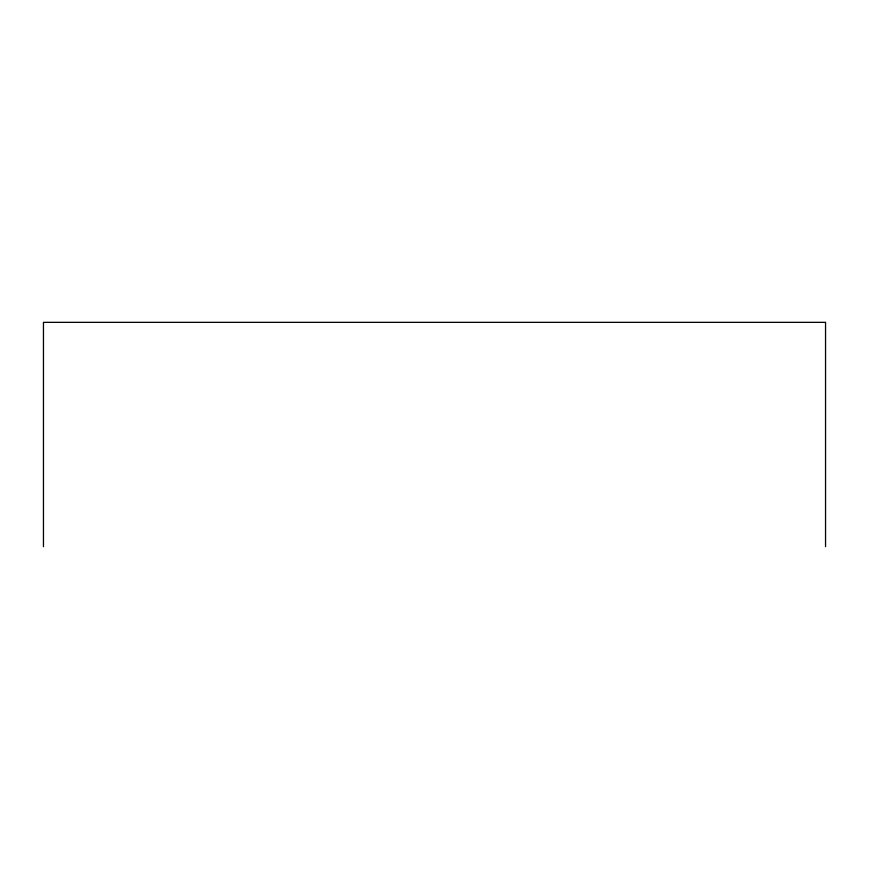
<?xml version="1.0" encoding="UTF-8"?>
<svg xmlns="http://www.w3.org/2000/svg" width="869" height="869" viewBox="0 0 869 869"><rect width="100%" height="100%" fill="white"/><g stroke="black" fill="none" stroke-linecap="round" stroke-linejoin="round"><path stroke-width="1.3" d="M825.55 546.655L825.55 322.345L43.45 322.345L43.45 546.655"/></g></svg>
